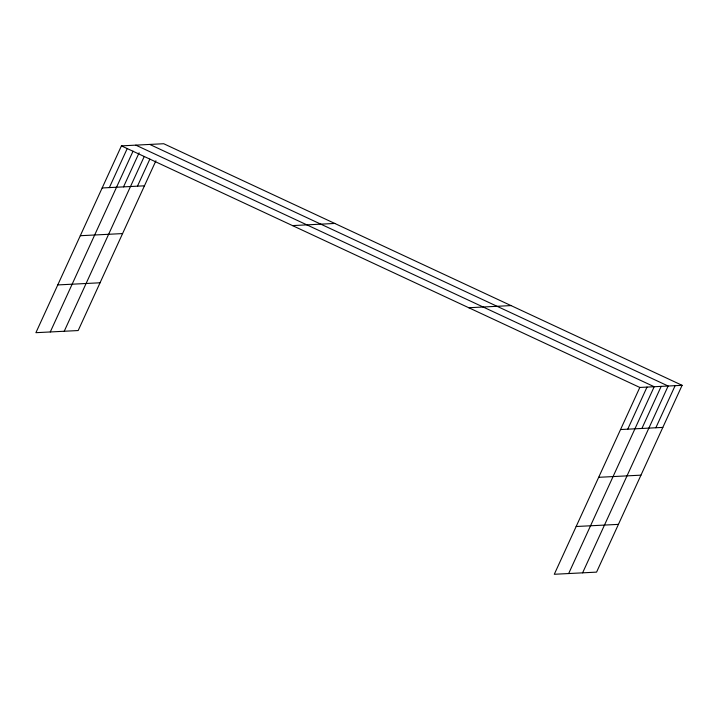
<?xml version="1.0" encoding="UTF-8"?>
<svg xmlns="http://www.w3.org/2000/svg" width="718" height="718" viewBox="0 0 718 718"><rect width="100%" height="100%" fill="white"/><g stroke="black" fill="none" stroke-linecap="round" stroke-linejoin="round"><path stroke-width="1.08" d="M682.1 385.315L639.819 387.451L554.287 574.274L596.568 572.129L682.1 385.315L163.713 143.726L121.432 145.871L35.9 332.685L78.181 330.549L155.914 160.769M109.351 187.595L127.248 148.509M50.278 331.958L133.054 151.157M123.514 186.877L139.112 152.808M64.225 331.249L144.255 156.461M137.47 186.168L149.856 159.118M627.738 429.184L647.008 387.092M568.665 573.547L654.197 386.724L135.81 145.144M641.901 428.466L661.17 386.374M582.612 572.838L668.144 386.024L149.757 144.435M655.848 427.757L675.126 385.665M102.162 187.963L144.444 185.818M80.299 235.719L122.581 233.583M292.495 225.596L334.785 223.451M57.763 284.929L100.044 282.784M468.746 307.735L511.036 305.59M620.549 429.543L662.831 427.407M598.677 477.308L640.959 475.163M576.15 526.509L618.431 524.373M121.432 145.871L639.819 387.451"/></g></svg>
